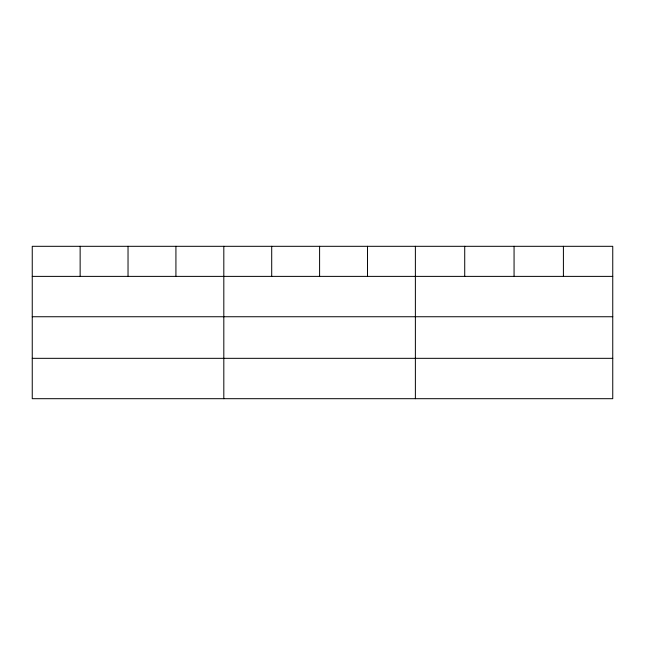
<?xml version="1.0" encoding="UTF-8"?>
<svg xmlns="http://www.w3.org/2000/svg" width="645" height="645" viewBox="0 0 645 645"><rect width="100%" height="100%" fill="white"/><g stroke="black" fill="none" stroke-linecap="round" stroke-linejoin="round"><path stroke-width="0.97" d="M612.75 316.743L612.75 246.309L32.25 246.309L32.25 398.691L612.75 398.691L612.75 316.743L32.25 316.743M32.25 276.382L612.75 276.382M32.25 358.33L612.75 358.33M563.408 246.309L563.408 276.382M514.065 246.309L514.065 276.382M464.722 246.309L464.722 276.382M415.38 246.309L415.38 398.691M367.489 246.309L367.489 276.382M319.597 246.309L319.597 276.382M271.706 246.309L271.706 276.382M223.815 246.309L223.815 398.691M175.924 246.309L175.924 276.382M128.032 246.309L128.032 276.382M80.141 246.309L80.141 276.382"/></g></svg>
